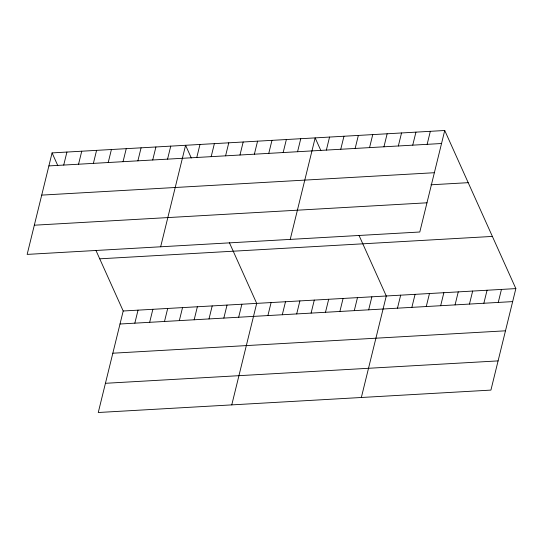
<?xml version="1.0" encoding="UTF-8"?>
<svg xmlns="http://www.w3.org/2000/svg" width="543" height="543" viewBox="0 0 543 543"><rect width="100%" height="100%" fill="white"/><g stroke="black" fill="none" stroke-linecap="round" stroke-linejoin="round"><path stroke-width="0.81" d="M52.08 152.902L27.15 254.402L419.8 232.004L444.737 130.496L52.08 152.902L57.782 165.567M63.721 165.065L66.918 152.054M78.552 164.217L81.749 151.205M93.389 163.375L96.579 150.363M108.22 162.527L111.417 149.515M123.051 161.678L126.247 148.667M137.888 160.837L141.085 147.825M152.719 159.988L155.916 146.977M95.928 250.377L123.2 310.996L98.263 412.504L490.92 390.098L515.85 288.598L444.737 130.496M167.556 159.14L170.753 146.128M134.834 323.16L138.031 310.148M160.653 246.787L185.584 145.286L191.285 157.952M149.671 322.318L152.861 309.306M196.783 157.477L199.98 144.465M164.502 321.47L167.699 308.458M211.179 156.655L214.376 143.644M179.333 320.621L182.529 307.609M225.583 155.834L228.773 142.816M194.17 319.779L197.367 306.768M239.979 155.013L243.176 141.994M209.001 318.931L212.198 305.919M254.375 154.192L257.572 141.173M223.838 318.083L227.035 305.071M268.771 153.37L271.968 140.352M238.669 317.241L241.866 304.229M283.168 152.549L286.365 139.531M231.766 404.888L256.696 303.381L229.431 242.762M297.564 151.728L300.761 138.709M267.903 315.571L271.1 302.56M290.227 239.395L315.157 137.888L320.859 150.56M282.299 314.75L285.496 301.738M326.363 150.085L329.553 137.067M296.695 313.929L299.892 300.917M340.76 149.264L343.957 136.245M311.091 313.107L314.288 300.096M355.156 148.443L358.353 135.424M325.488 312.286L328.685 299.274M369.552 147.621L372.749 134.603M339.884 311.465L343.081 298.453M383.949 146.8L387.145 133.782M354.287 310.644L357.477 297.632M398.345 145.979L401.542 132.96M368.683 309.822L371.88 296.811M412.741 145.157L415.938 132.139M361.346 397.49L386.277 295.989L359.004 235.37M427.144 144.336L430.334 131.318M397.476 308.18L400.673 295.168M411.872 307.358L415.069 294.347M426.269 306.537L429.465 293.525M440.665 305.716L443.862 292.704M455.068 304.894L458.258 291.883M469.464 304.073L472.661 291.062M483.861 303.252L487.057 290.24M498.257 302.431L501.454 289.419M48.884 165.914L441.54 143.515M41.716 195.113L434.366 172.715M430.938 184.796L468.202 182.672M34.324 225.202L426.974 202.804M99.729 258.821L492.379 236.422M123.2 310.996L515.85 288.598M120.003 324.008L512.653 301.609M112.829 353.208L505.479 330.809M105.437 383.297L498.094 360.898"/></g></svg>
